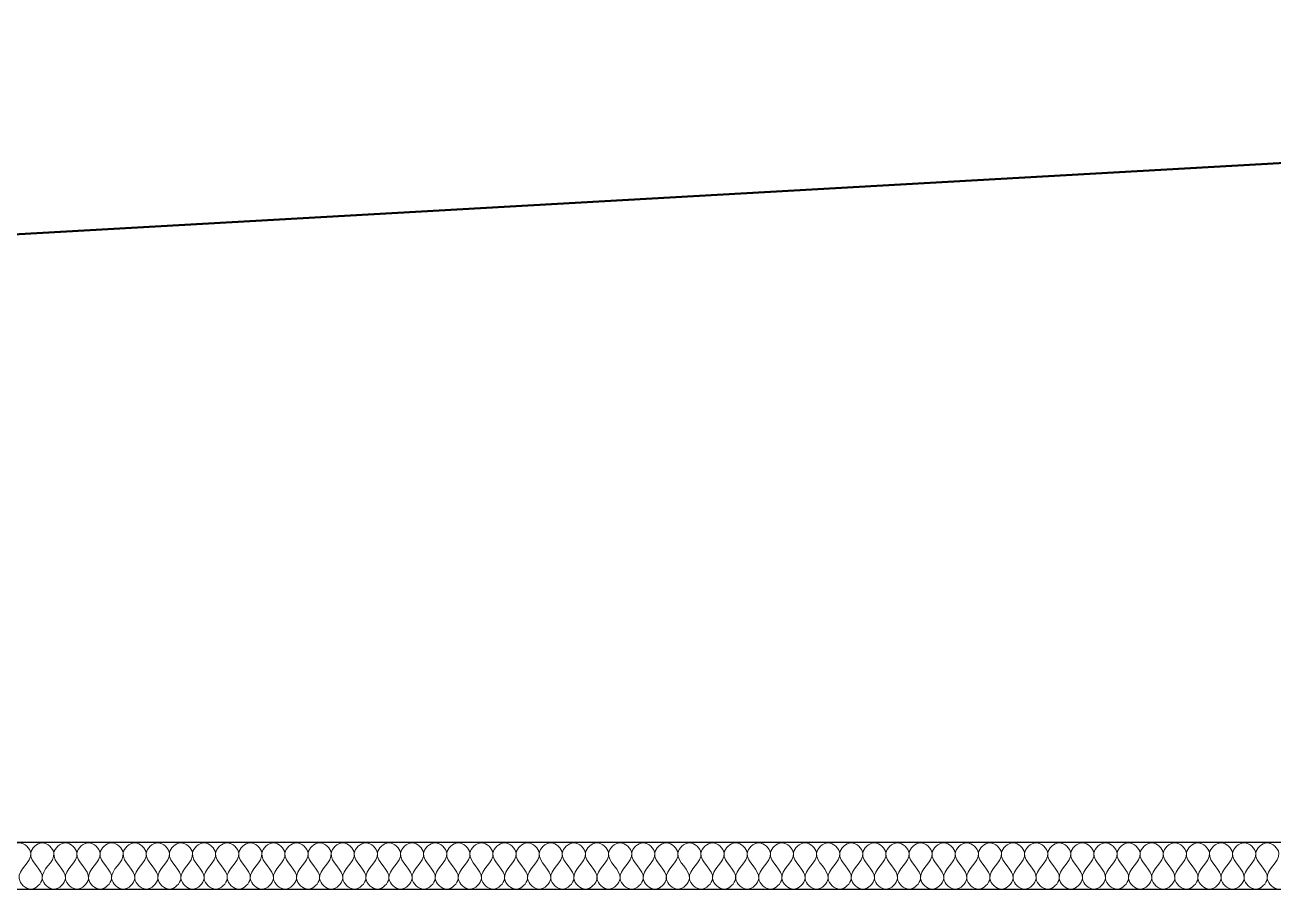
# Model space of a CAD drawing. Header units: metres. Extents: x 125 to 1179, y 511 to 749.
# Drawn here: x 1019.5 to 1073, y 590.8 to 627.8 of the extents above; entities that cross this region are included whole.
import ezdxf

# ---------------------------------------------------------------- set-up
doc = ezdxf.new("R2010")
doc.units = ezdxf.units.M
doc.layers.add('Text18', color=8, linetype='Continuous', lineweight=18)

msp = doc.modelspace()

# ---------------------------------------------------------------- linework, layer by layer
at = {"lineweight": 50}
msp.add_line((1178.635, 627.829), (822.635, 607.829), dxfattribs=at)
for p, q in [((828.635, 592.829), (1172.635, 592.829)), ((830.635, 590.829), (1170.635, 590.829))]:
    msp.add_line(p, q)
at = {"layer": 'Text18', "color": 0, "ltscale": 0.5}
for points, knots in [([(1018.764, 592.364), (1018.793, 592.578), (1019.259, 593.042), (1020.144, 592.161), (1018.861, 591.478), (1019.532, 590.83), (1019.754, 590.829)], [2.217326, 2.217326, 2.217326, 2.217326, 2.553667, 2.890008, 3.49416, 3.830501, 3.830501, 3.830501, 3.830501]), ([(1019.754, 592.364), (1019.784, 592.578), (1020.249, 593.042), (1021.134, 592.161), (1019.851, 591.478), (1020.522, 590.83), (1020.744, 590.829)], [2.217326, 2.217326, 2.217326, 2.217326, 2.553667, 2.890008, 3.49416, 3.830501, 3.830501, 3.830501, 3.830501]), ([(1020.744, 592.364), (1020.774, 592.578), (1021.239, 593.042), (1022.124, 592.161), (1020.842, 591.478), (1021.513, 590.83), (1021.734, 590.829)], [2.217326, 2.217326, 2.217326, 2.217326, 2.553667, 2.890008, 3.49416, 3.830501, 3.830501, 3.830501, 3.830501]), ([(1021.734, 592.364), (1021.764, 592.578), (1022.229, 593.042), (1023.115, 592.161), (1021.832, 591.478), (1022.503, 590.83), (1022.725, 590.829)], [2.217326, 2.217326, 2.217326, 2.217326, 2.553667, 2.890008, 3.49416, 3.830501, 3.830501, 3.830501, 3.830501]), ([(1022.725, 592.364), (1022.754, 592.578), (1023.22, 593.042), (1024.105, 592.161), (1022.822, 591.478), (1023.493, 590.83), (1023.715, 590.829)], [2.217326, 2.217326, 2.217326, 2.217326, 2.553667, 2.890008, 3.49416, 3.830501, 3.830501, 3.830501, 3.830501]), ([(1023.715, 592.364), (1023.745, 592.578), (1024.21, 593.042), (1025.095, 592.161), (1023.812, 591.478), (1024.483, 590.83), (1024.705, 590.829)], [2.217326, 2.217326, 2.217326, 2.217326, 2.553667, 2.890008, 3.49416, 3.830501, 3.830501, 3.830501, 3.830501]), ([(1024.705, 592.364), (1024.735, 592.578), (1025.2, 593.042), (1026.085, 592.161), (1024.803, 591.478), (1025.474, 590.83), (1025.695, 590.829)], [2.217326, 2.217326, 2.217326, 2.217326, 2.553667, 2.890008, 3.49416, 3.830501, 3.830501, 3.830501, 3.830501]), ([(1025.695, 592.364), (1025.725, 592.578), (1026.19, 593.042), (1027.076, 592.161), (1025.793, 591.478), (1026.464, 590.83), (1026.686, 590.829)], [2.217326, 2.217326, 2.217326, 2.217326, 2.553667, 2.890008, 3.49416, 3.830501, 3.830501, 3.830501, 3.830501]), ([(1026.686, 592.364), (1026.715, 592.578), (1027.181, 593.042), (1028.066, 592.161), (1026.783, 591.478), (1027.454, 590.83), (1027.676, 590.829)], [2.217326, 2.217326, 2.217326, 2.217326, 2.553667, 2.890008, 3.49416, 3.830501, 3.830501, 3.830501, 3.830501]), ([(1027.676, 592.364), (1027.706, 592.578), (1028.171, 593.042), (1029.056, 592.161), (1027.773, 591.478), (1028.444, 590.83), (1028.666, 590.829)], [2.217326, 2.217326, 2.217326, 2.217326, 2.553667, 2.890008, 3.49416, 3.830501, 3.830501, 3.830501, 3.830501]), ([(1028.666, 592.364), (1028.696, 592.578), (1029.161, 593.042), (1030.046, 592.161), (1028.764, 591.478), (1029.435, 590.83), (1029.657, 590.829)], [2.217326, 2.217326, 2.217326, 2.217326, 2.553667, 2.890008, 3.49416, 3.830501, 3.830501, 3.830501, 3.830501]), ([(1029.657, 592.364), (1029.686, 592.578), (1030.151, 593.042), (1031.037, 592.161), (1029.754, 591.478), (1030.425, 590.83), (1030.647, 590.829)], [2.217326, 2.217326, 2.217326, 2.217326, 2.553667, 2.890008, 3.49416, 3.830501, 3.830501, 3.830501, 3.830501]), ([(1030.647, 592.364), (1030.676, 592.578), (1031.142, 593.042), (1032.027, 592.161), (1030.744, 591.478), (1031.415, 590.83), (1031.637, 590.829)], [2.217326, 2.217326, 2.217326, 2.217326, 2.553667, 2.890008, 3.49416, 3.830501, 3.830501, 3.830501, 3.830501]), ([(1031.637, 592.364), (1031.667, 592.578), (1032.132, 593.042), (1033.017, 592.161), (1031.734, 591.478), (1032.405, 590.83), (1032.627, 590.829)], [2.217326, 2.217326, 2.217326, 2.217326, 2.553667, 2.890008, 3.49416, 3.830501, 3.830501, 3.830501, 3.830501]), ([(1032.627, 592.364), (1032.657, 592.578), (1033.122, 593.042), (1034.007, 592.161), (1032.725, 591.478), (1033.396, 590.83), (1033.618, 590.829)], [2.217326, 2.217326, 2.217326, 2.217326, 2.553667, 2.890008, 3.49416, 3.830501, 3.830501, 3.830501, 3.830501]), ([(1033.618, 592.364), (1033.647, 592.578), (1034.112, 593.042), (1034.998, 592.161), (1033.715, 591.478), (1034.386, 590.83), (1034.608, 590.829)], [2.217326, 2.217326, 2.217326, 2.217326, 2.553667, 2.890008, 3.49416, 3.830501, 3.830501, 3.830501, 3.830501]), ([(1034.608, 592.364), (1034.637, 592.578), (1035.103, 593.042), (1035.988, 592.161), (1034.705, 591.478), (1035.376, 590.83), (1035.598, 590.829)], [2.217326, 2.217326, 2.217326, 2.217326, 2.553667, 2.890008, 3.49416, 3.830501, 3.830501, 3.830501, 3.830501]), ([(1035.598, 592.364), (1035.628, 592.578), (1036.093, 593.042), (1036.978, 592.161), (1035.695, 591.478), (1036.366, 590.83), (1036.588, 590.829)], [2.217326, 2.217326, 2.217326, 2.217326, 2.553667, 2.890008, 3.49416, 3.830501, 3.830501, 3.830501, 3.830501]), ([(1036.588, 592.364), (1036.618, 592.578), (1037.083, 593.042), (1037.969, 592.161), (1036.686, 591.478), (1037.357, 590.83), (1037.579, 590.829)], [2.217326, 2.217326, 2.217326, 2.217326, 2.553667, 2.890008, 3.49416, 3.830501, 3.830501, 3.830501, 3.830501]), ([(1037.579, 592.364), (1037.608, 592.578), (1038.073, 593.042), (1038.959, 592.161), (1037.676, 591.478), (1038.347, 590.83), (1038.569, 590.829)], [2.217326, 2.217326, 2.217326, 2.217326, 2.553667, 2.890008, 3.49416, 3.830501, 3.830501, 3.830501, 3.830501]), ([(1038.569, 592.364), (1038.598, 592.578), (1039.064, 593.042), (1039.949, 592.161), (1038.666, 591.478), (1039.337, 590.83), (1039.559, 590.829)], [2.217326, 2.217326, 2.217326, 2.217326, 2.553667, 2.890008, 3.49416, 3.830501, 3.830501, 3.830501, 3.830501]), ([(1039.559, 592.364), (1039.589, 592.578), (1040.054, 593.042), (1040.939, 592.161), (1039.656, 591.478), (1040.327, 590.83), (1040.549, 590.829)], [2.217326, 2.217326, 2.217326, 2.217326, 2.553667, 2.890008, 3.49416, 3.830501, 3.830501, 3.830501, 3.830501]), ([(1040.549, 592.364), (1040.579, 592.578), (1041.044, 593.042), (1041.93, 592.161), (1040.647, 591.478), (1041.318, 590.83), (1041.54, 590.829)], [2.217326, 2.217326, 2.217326, 2.217326, 2.553667, 2.890008, 3.49416, 3.830501, 3.830501, 3.830501, 3.830501]), ([(1041.54, 592.364), (1041.569, 592.578), (1042.034, 593.042), (1042.92, 592.161), (1041.637, 591.478), (1042.308, 590.83), (1042.53, 590.829)], [2.217326, 2.217326, 2.217326, 2.217326, 2.553667, 2.890008, 3.49416, 3.830501, 3.830501, 3.830501, 3.830501]), ([(1042.53, 592.364), (1042.559, 592.578), (1043.025, 593.042), (1043.91, 592.161), (1042.627, 591.478), (1043.298, 590.83), (1043.52, 590.829)], [2.217326, 2.217326, 2.217326, 2.217326, 2.553667, 2.890008, 3.49416, 3.830501, 3.830501, 3.830501, 3.830501]), ([(1043.52, 592.364), (1043.55, 592.578), (1044.015, 593.042), (1044.9, 592.161), (1043.618, 591.478), (1044.288, 590.83), (1044.51, 590.829)], [2.217326, 2.217326, 2.217326, 2.217326, 2.553667, 2.890008, 3.49416, 3.830501, 3.830501, 3.830501, 3.830501]), ([(1044.51, 592.364), (1044.54, 592.578), (1045.005, 593.042), (1045.891, 592.161), (1044.608, 591.478), (1045.279, 590.83), (1045.501, 590.829)], [2.217326, 2.217326, 2.217326, 2.217326, 2.553667, 2.890008, 3.49416, 3.830501, 3.830501, 3.830501, 3.830501]), ([(1045.501, 592.364), (1045.53, 592.578), (1045.995, 593.042), (1046.881, 592.161), (1045.598, 591.478), (1046.269, 590.83), (1046.491, 590.829)], [2.217326, 2.217326, 2.217326, 2.217326, 2.553667, 2.890008, 3.49416, 3.830501, 3.830501, 3.830501, 3.830501]), ([(1046.491, 592.364), (1046.52, 592.578), (1046.986, 593.042), (1047.871, 592.161), (1046.588, 591.478), (1047.259, 590.83), (1047.481, 590.829)], [2.217326, 2.217326, 2.217326, 2.217326, 2.553667, 2.890008, 3.49416, 3.830501, 3.830501, 3.830501, 3.830501]), ([(1047.481, 592.364), (1047.511, 592.578), (1047.976, 593.042), (1048.861, 592.161), (1047.579, 591.478), (1048.249, 590.83), (1048.471, 590.829)], [2.217326, 2.217326, 2.217326, 2.217326, 2.553667, 2.890008, 3.49416, 3.830501, 3.830501, 3.830501, 3.830501]), ([(1048.471, 592.364), (1048.501, 592.578), (1048.966, 593.042), (1049.852, 592.161), (1048.569, 591.478), (1049.24, 590.83), (1049.462, 590.829)], [2.217326, 2.217326, 2.217326, 2.217326, 2.553667, 2.890008, 3.49416, 3.830501, 3.830501, 3.830501, 3.830501]), ([(1049.462, 592.364), (1049.491, 592.578), (1049.956, 593.042), (1050.842, 592.161), (1049.559, 591.478), (1050.23, 590.83), (1050.452, 590.829)], [2.217326, 2.217326, 2.217326, 2.217326, 2.553667, 2.890008, 3.49416, 3.830501, 3.830501, 3.830501, 3.830501]), ([(1050.452, 592.364), (1050.481, 592.578), (1050.947, 593.042), (1051.832, 592.161), (1050.549, 591.478), (1051.22, 590.83), (1051.442, 590.829)], [2.217326, 2.217326, 2.217326, 2.217326, 2.553667, 2.890008, 3.49416, 3.830501, 3.830501, 3.830501, 3.830501]), ([(1051.442, 592.364), (1051.472, 592.578), (1051.937, 593.042), (1052.822, 592.161), (1051.54, 591.478), (1052.21, 590.83), (1052.432, 590.829)], [2.217326, 2.217326, 2.217326, 2.217326, 2.553667, 2.890008, 3.49416, 3.830501, 3.830501, 3.830501, 3.830501]), ([(1052.432, 592.364), (1052.462, 592.578), (1052.927, 593.042), (1053.813, 592.161), (1052.53, 591.478), (1053.201, 590.83), (1053.423, 590.829)], [2.217326, 2.217326, 2.217326, 2.217326, 2.553667, 2.890008, 3.49416, 3.830501, 3.830501, 3.830501, 3.830501]), ([(1053.423, 592.364), (1053.452, 592.578), (1053.917, 593.042), (1054.803, 592.161), (1053.52, 591.478), (1054.191, 590.83), (1054.413, 590.829)], [2.217326, 2.217326, 2.217326, 2.217326, 2.553667, 2.890008, 3.49416, 3.830501, 3.830501, 3.830501, 3.830501]), ([(1054.413, 592.364), (1054.442, 592.578), (1054.908, 593.042), (1055.793, 592.161), (1054.51, 591.478), (1055.181, 590.83), (1055.403, 590.829)], [2.217326, 2.217326, 2.217326, 2.217326, 2.553667, 2.890008, 3.49416, 3.830501, 3.830501, 3.830501, 3.830501]), ([(1055.403, 592.364), (1055.433, 592.578), (1055.898, 593.042), (1056.783, 592.161), (1055.501, 591.478), (1056.171, 590.83), (1056.393, 590.829)], [2.217326, 2.217326, 2.217326, 2.217326, 2.553667, 2.890008, 3.49416, 3.830501, 3.830501, 3.830501, 3.830501]), ([(1056.393, 592.364), (1056.423, 592.578), (1056.888, 593.042), (1057.774, 592.161), (1056.491, 591.478), (1057.162, 590.83), (1057.384, 590.829)], [2.217326, 2.217326, 2.217326, 2.217326, 2.553667, 2.890008, 3.49416, 3.830501, 3.830501, 3.830501, 3.830501]), ([(1057.384, 592.364), (1057.413, 592.578), (1057.878, 593.042), (1058.764, 592.161), (1057.481, 591.478), (1058.152, 590.83), (1058.374, 590.829)], [2.217326, 2.217326, 2.217326, 2.217326, 2.553667, 2.890008, 3.49416, 3.830501, 3.830501, 3.830501, 3.830501]), ([(1058.374, 592.364), (1058.404, 592.578), (1058.869, 593.042), (1059.754, 592.161), (1058.471, 591.478), (1059.142, 590.83), (1059.364, 590.829)], [2.217326, 2.217326, 2.217326, 2.217326, 2.553667, 2.890008, 3.49416, 3.830501, 3.830501, 3.830501, 3.830501]), ([(1059.364, 592.364), (1059.394, 592.578), (1059.859, 593.042), (1060.744, 592.161), (1059.462, 591.478), (1060.132, 590.83), (1060.354, 590.829)], [2.217326, 2.217326, 2.217326, 2.217326, 2.553667, 2.890008, 3.49416, 3.830501, 3.830501, 3.830501, 3.830501]), ([(1060.354, 592.364), (1060.384, 592.578), (1060.849, 593.042), (1061.735, 592.161), (1060.452, 591.478), (1061.123, 590.83), (1061.345, 590.829)], [2.217326, 2.217326, 2.217326, 2.217326, 2.553667, 2.890008, 3.49416, 3.830501, 3.830501, 3.830501, 3.830501]), ([(1061.345, 592.364), (1061.374, 592.578), (1061.839, 593.042), (1062.725, 592.161), (1061.442, 591.478), (1062.113, 590.83), (1062.335, 590.829)], [2.217326, 2.217326, 2.217326, 2.217326, 2.553667, 2.890008, 3.49416, 3.830501, 3.830501, 3.830501, 3.830501]), ([(1062.335, 592.364), (1062.365, 592.578), (1062.83, 593.042), (1063.715, 592.161), (1062.432, 591.478), (1063.103, 590.83), (1063.325, 590.829)], [2.217326, 2.217326, 2.217326, 2.217326, 2.553667, 2.890008, 3.49416, 3.830501, 3.830501, 3.830501, 3.830501]), ([(1063.325, 592.364), (1063.355, 592.578), (1063.82, 593.042), (1064.705, 592.161), (1063.423, 591.478), (1064.093, 590.83), (1064.315, 590.829)], [2.217326, 2.217326, 2.217326, 2.217326, 2.553667, 2.890008, 3.49416, 3.830501, 3.830501, 3.830501, 3.830501]), ([(1064.315, 592.364), (1064.345, 592.578), (1064.81, 593.042), (1065.696, 592.161), (1064.413, 591.478), (1065.084, 590.83), (1065.306, 590.829)], [2.217326, 2.217326, 2.217326, 2.217326, 2.553667, 2.890008, 3.49416, 3.830501, 3.830501, 3.830501, 3.830501]), ([(1065.306, 592.364), (1065.335, 592.578), (1065.8, 593.042), (1066.686, 592.161), (1065.403, 591.478), (1066.074, 590.83), (1066.296, 590.829)], [2.217326, 2.217326, 2.217326, 2.217326, 2.553667, 2.890008, 3.49416, 3.830501, 3.830501, 3.830501, 3.830501]), ([(1066.296, 592.364), (1066.326, 592.578), (1066.791, 593.042), (1067.676, 592.161), (1066.393, 591.478), (1067.064, 590.83), (1067.286, 590.829)], [2.217326, 2.217326, 2.217326, 2.217326, 2.553667, 2.890008, 3.49416, 3.830501, 3.830501, 3.830501, 3.830501]), ([(1067.286, 592.364), (1067.316, 592.578), (1067.781, 593.042), (1068.666, 592.161), (1067.384, 591.478), (1068.055, 590.83), (1068.276, 590.829)], [2.217326, 2.217326, 2.217326, 2.217326, 2.553667, 2.890008, 3.49416, 3.830501, 3.830501, 3.830501, 3.830501]), ([(1068.276, 592.364), (1068.306, 592.578), (1068.771, 593.042), (1069.657, 592.161), (1068.374, 591.478), (1069.045, 590.83), (1069.267, 590.829)], [2.217326, 2.217326, 2.217326, 2.217326, 2.553667, 2.890008, 3.49416, 3.830501, 3.830501, 3.830501, 3.830501]), ([(1069.267, 592.364), (1069.296, 592.578), (1069.761, 593.042), (1070.647, 592.161), (1069.364, 591.478), (1070.035, 590.83), (1070.257, 590.829)], [2.217326, 2.217326, 2.217326, 2.217326, 2.553667, 2.890008, 3.49416, 3.830501, 3.830501, 3.830501, 3.830501]), ([(1070.257, 592.364), (1070.287, 592.578), (1070.752, 593.042), (1071.637, 592.161), (1070.354, 591.478), (1071.025, 590.83), (1071.247, 590.829)], [2.217326, 2.217326, 2.217326, 2.217326, 2.553667, 2.890008, 3.49416, 3.830501, 3.830501, 3.830501, 3.830501]), ([(1071.247, 592.364), (1071.277, 592.578), (1071.742, 593.042), (1072.627, 592.161), (1071.345, 591.478), (1072.016, 590.83), (1072.237, 590.829)], [2.217326, 2.217326, 2.217326, 2.217326, 2.553667, 2.890008, 3.49416, 3.830501, 3.830501, 3.830501, 3.830501]), ([(1072.237, 592.364), (1072.267, 592.578), (1072.732, 593.042), (1073.618, 592.161), (1072.335, 591.478), (1073.006, 590.83), (1073.228, 590.829)], [2.217326, 2.217326, 2.217326, 2.217326, 2.553667, 2.890008, 3.49416, 3.830501, 3.830501, 3.830501, 3.830501]), ([(1019.754, 590.829), (1019.987, 590.832), (1020.637, 591.476), (1019.701, 591.981), (1019.754, 592.364)], [1.2768335, 1.2768335, 1.2768335, 1.2768335, 1.6131741, 2.2173264, 2.2173264, 2.2173264, 2.2173264]), ([(1020.744, 590.829), (1020.977, 590.832), (1021.628, 591.476), (1020.691, 591.981), (1020.744, 592.364)], [1.2768335, 1.2768335, 1.2768335, 1.2768335, 1.6131741, 2.2173264, 2.2173264, 2.2173264, 2.2173264]), ([(1021.734, 590.829), (1021.967, 590.832), (1022.618, 591.476), (1021.681, 591.981), (1021.734, 592.364)], [1.2768335, 1.2768335, 1.2768335, 1.2768335, 1.6131741, 2.2173264, 2.2173264, 2.2173264, 2.2173264]), ([(1022.725, 590.829), (1022.957, 590.832), (1023.608, 591.476), (1022.672, 591.981), (1022.725, 592.364)], [1.2768335, 1.2768335, 1.2768335, 1.2768335, 1.6131741, 2.2173264, 2.2173264, 2.2173264, 2.2173264]), ([(1023.715, 590.829), (1023.948, 590.832), (1024.598, 591.476), (1023.662, 591.981), (1023.715, 592.364)], [1.2768335, 1.2768335, 1.2768335, 1.2768335, 1.6131741, 2.2173264, 2.2173264, 2.2173264, 2.2173264]), ([(1024.705, 590.829), (1024.938, 590.832), (1025.589, 591.476), (1024.652, 591.981), (1024.705, 592.364)], [1.2768335, 1.2768335, 1.2768335, 1.2768335, 1.6131741, 2.2173264, 2.2173264, 2.2173264, 2.2173264]), ([(1025.695, 590.829), (1025.928, 590.832), (1026.579, 591.476), (1025.642, 591.981), (1025.695, 592.364)], [1.2768335, 1.2768335, 1.2768335, 1.2768335, 1.6131741, 2.2173264, 2.2173264, 2.2173264, 2.2173264]), ([(1026.686, 590.829), (1026.918, 590.832), (1027.569, 591.476), (1026.633, 591.981), (1026.686, 592.364)], [1.2768335, 1.2768335, 1.2768335, 1.2768335, 1.6131741, 2.2173264, 2.2173264, 2.2173264, 2.2173264]), ([(1027.676, 590.829), (1027.909, 590.832), (1028.559, 591.476), (1027.623, 591.981), (1027.676, 592.364)], [1.2768335, 1.2768335, 1.2768335, 1.2768335, 1.6131741, 2.2173264, 2.2173264, 2.2173264, 2.2173264]), ([(1028.666, 590.829), (1028.899, 590.832), (1029.55, 591.476), (1028.613, 591.981), (1028.666, 592.364)], [1.2768335, 1.2768335, 1.2768335, 1.2768335, 1.6131741, 2.2173264, 2.2173264, 2.2173264, 2.2173264]), ([(1029.657, 590.829), (1029.889, 590.832), (1030.54, 591.476), (1029.603, 591.981), (1029.657, 592.364)], [1.2768335, 1.2768335, 1.2768335, 1.2768335, 1.6131741, 2.2173264, 2.2173264, 2.2173264, 2.2173264]), ([(1030.647, 590.829), (1030.879, 590.832), (1031.53, 591.476), (1030.594, 591.981), (1030.647, 592.364)], [1.2768335, 1.2768335, 1.2768335, 1.2768335, 1.6131741, 2.2173264, 2.2173264, 2.2173264, 2.2173264]), ([(1031.637, 590.829), (1031.87, 590.832), (1032.52, 591.476), (1031.584, 591.981), (1031.637, 592.364)], [1.2768335, 1.2768335, 1.2768335, 1.2768335, 1.6131741, 2.2173264, 2.2173264, 2.2173264, 2.2173264]), ([(1032.627, 590.829), (1032.86, 590.832), (1033.511, 591.476), (1032.574, 591.981), (1032.627, 592.364)], [1.2768335, 1.2768335, 1.2768335, 1.2768335, 1.6131741, 2.2173264, 2.2173264, 2.2173264, 2.2173264]), ([(1033.618, 590.829), (1033.85, 590.832), (1034.501, 591.476), (1033.564, 591.981), (1033.618, 592.364)], [1.2768335, 1.2768335, 1.2768335, 1.2768335, 1.6131741, 2.2173264, 2.2173264, 2.2173264, 2.2173264]), ([(1034.608, 590.829), (1034.841, 590.832), (1035.491, 591.476), (1034.555, 591.981), (1034.608, 592.364)], [1.2768335, 1.2768335, 1.2768335, 1.2768335, 1.6131741, 2.2173264, 2.2173264, 2.2173264, 2.2173264]), ([(1035.598, 590.829), (1035.831, 590.832), (1036.481, 591.476), (1035.545, 591.981), (1035.598, 592.364)], [1.2768335, 1.2768335, 1.2768335, 1.2768335, 1.6131741, 2.2173264, 2.2173264, 2.2173264, 2.2173264]), ([(1036.588, 590.829), (1036.821, 590.832), (1037.472, 591.476), (1036.535, 591.981), (1036.588, 592.364)], [1.2768335, 1.2768335, 1.2768335, 1.2768335, 1.6131741, 2.2173264, 2.2173264, 2.2173264, 2.2173264]), ([(1037.579, 590.829), (1037.811, 590.832), (1038.462, 591.476), (1037.525, 591.981), (1037.579, 592.364)], [1.2768335, 1.2768335, 1.2768335, 1.2768335, 1.6131741, 2.2173264, 2.2173264, 2.2173264, 2.2173264]), ([(1038.569, 590.829), (1038.802, 590.832), (1039.452, 591.476), (1038.516, 591.981), (1038.569, 592.364)], [1.2768335, 1.2768335, 1.2768335, 1.2768335, 1.6131741, 2.2173264, 2.2173264, 2.2173264, 2.2173264]), ([(1039.559, 590.829), (1039.792, 590.832), (1040.442, 591.476), (1039.506, 591.981), (1039.559, 592.364)], [1.2768335, 1.2768335, 1.2768335, 1.2768335, 1.6131741, 2.2173264, 2.2173264, 2.2173264, 2.2173264]), ([(1040.549, 590.829), (1040.782, 590.832), (1041.433, 591.476), (1040.496, 591.981), (1040.549, 592.364)], [1.2768335, 1.2768335, 1.2768335, 1.2768335, 1.6131741, 2.2173264, 2.2173264, 2.2173264, 2.2173264]), ([(1041.54, 590.829), (1041.772, 590.832), (1042.423, 591.476), (1041.486, 591.981), (1041.54, 592.364)], [1.2768335, 1.2768335, 1.2768335, 1.2768335, 1.6131741, 2.2173264, 2.2173264, 2.2173264, 2.2173264]), ([(1042.53, 590.829), (1042.763, 590.832), (1043.413, 591.476), (1042.477, 591.981), (1042.53, 592.364)], [1.2768335, 1.2768335, 1.2768335, 1.2768335, 1.6131741, 2.2173264, 2.2173264, 2.2173264, 2.2173264]), ([(1043.52, 590.829), (1043.753, 590.832), (1044.404, 591.476), (1043.467, 591.981), (1043.52, 592.364)], [1.2768335, 1.2768335, 1.2768335, 1.2768335, 1.6131741, 2.2173264, 2.2173264, 2.2173264, 2.2173264]), ([(1044.51, 590.829), (1044.743, 590.832), (1045.394, 591.476), (1044.457, 591.981), (1044.51, 592.364)], [1.2768335, 1.2768335, 1.2768335, 1.2768335, 1.6131741, 2.2173264, 2.2173264, 2.2173264, 2.2173264]), ([(1045.501, 590.829), (1045.733, 590.832), (1046.384, 591.476), (1045.447, 591.981), (1045.501, 592.364)], [1.2768335, 1.2768335, 1.2768335, 1.2768335, 1.6131741, 2.2173264, 2.2173264, 2.2173264, 2.2173264]), ([(1046.491, 590.829), (1046.724, 590.832), (1047.374, 591.476), (1046.438, 591.981), (1046.491, 592.364)], [1.2768335, 1.2768335, 1.2768335, 1.2768335, 1.6131741, 2.2173264, 2.2173264, 2.2173264, 2.2173264]), ([(1047.481, 590.829), (1047.714, 590.832), (1048.365, 591.476), (1047.428, 591.981), (1047.481, 592.364)], [1.2768335, 1.2768335, 1.2768335, 1.2768335, 1.6131741, 2.2173264, 2.2173264, 2.2173264, 2.2173264]), ([(1048.471, 590.829), (1048.704, 590.832), (1049.355, 591.476), (1048.418, 591.981), (1048.471, 592.364)], [1.2768335, 1.2768335, 1.2768335, 1.2768335, 1.6131741, 2.2173264, 2.2173264, 2.2173264, 2.2173264]), ([(1049.462, 590.829), (1049.694, 590.832), (1050.345, 591.476), (1049.408, 591.981), (1049.462, 592.364)], [1.2768335, 1.2768335, 1.2768335, 1.2768335, 1.6131741, 2.2173264, 2.2173264, 2.2173264, 2.2173264]), ([(1050.452, 590.829), (1050.685, 590.832), (1051.335, 591.476), (1050.399, 591.981), (1050.452, 592.364)], [1.2768335, 1.2768335, 1.2768335, 1.2768335, 1.6131741, 2.2173264, 2.2173264, 2.2173264, 2.2173264]), ([(1051.442, 590.829), (1051.675, 590.832), (1052.326, 591.476), (1051.389, 591.981), (1051.442, 592.364)], [1.2768335, 1.2768335, 1.2768335, 1.2768335, 1.6131741, 2.2173264, 2.2173264, 2.2173264, 2.2173264]), ([(1052.432, 590.829), (1052.665, 590.832), (1053.316, 591.476), (1052.379, 591.981), (1052.432, 592.364)], [1.2768335, 1.2768335, 1.2768335, 1.2768335, 1.6131741, 2.2173264, 2.2173264, 2.2173264, 2.2173264]), ([(1053.423, 590.829), (1053.655, 590.832), (1054.306, 591.476), (1053.369, 591.981), (1053.423, 592.364)], [1.2768335, 1.2768335, 1.2768335, 1.2768335, 1.6131741, 2.2173264, 2.2173264, 2.2173264, 2.2173264]), ([(1054.413, 590.829), (1054.646, 590.832), (1055.296, 591.476), (1054.36, 591.981), (1054.413, 592.364)], [1.2768335, 1.2768335, 1.2768335, 1.2768335, 1.6131741, 2.2173264, 2.2173264, 2.2173264, 2.2173264]), ([(1055.403, 590.829), (1055.636, 590.832), (1056.287, 591.476), (1055.35, 591.981), (1055.403, 592.364)], [1.2768335, 1.2768335, 1.2768335, 1.2768335, 1.6131741, 2.2173264, 2.2173264, 2.2173264, 2.2173264]), ([(1056.393, 590.829), (1056.626, 590.832), (1057.277, 591.476), (1056.34, 591.981), (1056.393, 592.364)], [1.2768335, 1.2768335, 1.2768335, 1.2768335, 1.6131741, 2.2173264, 2.2173264, 2.2173264, 2.2173264]), ([(1057.384, 590.829), (1057.616, 590.832), (1058.267, 591.476), (1057.33, 591.981), (1057.384, 592.364)], [1.2768335, 1.2768335, 1.2768335, 1.2768335, 1.6131741, 2.2173264, 2.2173264, 2.2173264, 2.2173264]), ([(1058.374, 590.829), (1058.607, 590.832), (1059.257, 591.476), (1058.321, 591.981), (1058.374, 592.364)], [1.2768335, 1.2768335, 1.2768335, 1.2768335, 1.6131741, 2.2173264, 2.2173264, 2.2173264, 2.2173264]), ([(1059.364, 590.829), (1059.597, 590.832), (1060.248, 591.476), (1059.311, 591.981), (1059.364, 592.364)], [1.2768335, 1.2768335, 1.2768335, 1.2768335, 1.6131741, 2.2173264, 2.2173264, 2.2173264, 2.2173264]), ([(1060.354, 590.829), (1060.587, 590.832), (1061.238, 591.476), (1060.301, 591.981), (1060.354, 592.364)], [1.2768335, 1.2768335, 1.2768335, 1.2768335, 1.6131741, 2.2173264, 2.2173264, 2.2173264, 2.2173264]), ([(1061.345, 590.829), (1061.577, 590.832), (1062.228, 591.476), (1061.291, 591.981), (1061.345, 592.364)], [1.2768335, 1.2768335, 1.2768335, 1.2768335, 1.6131741, 2.2173264, 2.2173264, 2.2173264, 2.2173264]), ([(1062.335, 590.829), (1062.568, 590.832), (1063.218, 591.476), (1062.282, 591.981), (1062.335, 592.364)], [1.2768335, 1.2768335, 1.2768335, 1.2768335, 1.6131741, 2.2173264, 2.2173264, 2.2173264, 2.2173264]), ([(1063.325, 590.829), (1063.558, 590.832), (1064.209, 591.476), (1063.272, 591.981), (1063.325, 592.364)], [1.2768335, 1.2768335, 1.2768335, 1.2768335, 1.6131741, 2.2173264, 2.2173264, 2.2173264, 2.2173264]), ([(1064.315, 590.829), (1064.548, 590.832), (1065.199, 591.476), (1064.262, 591.981), (1064.315, 592.364)], [1.2768335, 1.2768335, 1.2768335, 1.2768335, 1.6131741, 2.2173264, 2.2173264, 2.2173264, 2.2173264]), ([(1065.306, 590.829), (1065.538, 590.832), (1066.189, 591.476), (1065.252, 591.981), (1065.306, 592.364)], [1.2768335, 1.2768335, 1.2768335, 1.2768335, 1.6131741, 2.2173264, 2.2173264, 2.2173264, 2.2173264]), ([(1066.296, 590.829), (1066.529, 590.832), (1067.179, 591.476), (1066.243, 591.981), (1066.296, 592.364)], [1.2768335, 1.2768335, 1.2768335, 1.2768335, 1.6131741, 2.2173264, 2.2173264, 2.2173264, 2.2173264]), ([(1067.286, 590.829), (1067.519, 590.832), (1068.17, 591.476), (1067.233, 591.981), (1067.286, 592.364)], [1.2768335, 1.2768335, 1.2768335, 1.2768335, 1.6131741, 2.2173264, 2.2173264, 2.2173264, 2.2173264]), ([(1068.276, 590.829), (1068.509, 590.832), (1069.16, 591.476), (1068.223, 591.981), (1068.276, 592.364)], [1.2768335, 1.2768335, 1.2768335, 1.2768335, 1.6131741, 2.2173264, 2.2173264, 2.2173264, 2.2173264]), ([(1069.267, 590.829), (1069.499, 590.832), (1070.15, 591.476), (1069.213, 591.981), (1069.267, 592.364)], [1.2768335, 1.2768335, 1.2768335, 1.2768335, 1.6131741, 2.2173264, 2.2173264, 2.2173264, 2.2173264]), ([(1070.257, 590.829), (1070.49, 590.832), (1071.14, 591.476), (1070.204, 591.981), (1070.257, 592.364)], [1.2768335, 1.2768335, 1.2768335, 1.2768335, 1.6131741, 2.2173264, 2.2173264, 2.2173264, 2.2173264]), ([(1071.247, 590.829), (1071.48, 590.832), (1072.131, 591.476), (1071.194, 591.981), (1071.247, 592.364)], [1.2768335, 1.2768335, 1.2768335, 1.2768335, 1.6131741, 2.2173264, 2.2173264, 2.2173264, 2.2173264]), ([(1072.237, 590.829), (1072.47, 590.832), (1073.121, 591.476), (1072.184, 591.981), (1072.237, 592.364)], [1.2768335, 1.2768335, 1.2768335, 1.2768335, 1.6131741, 2.2173264, 2.2173264, 2.2173264, 2.2173264])]:
    msp.add_open_spline(points, degree=3, knots=knots, dxfattribs=at)

doc.saveas('drawing.dxf')
